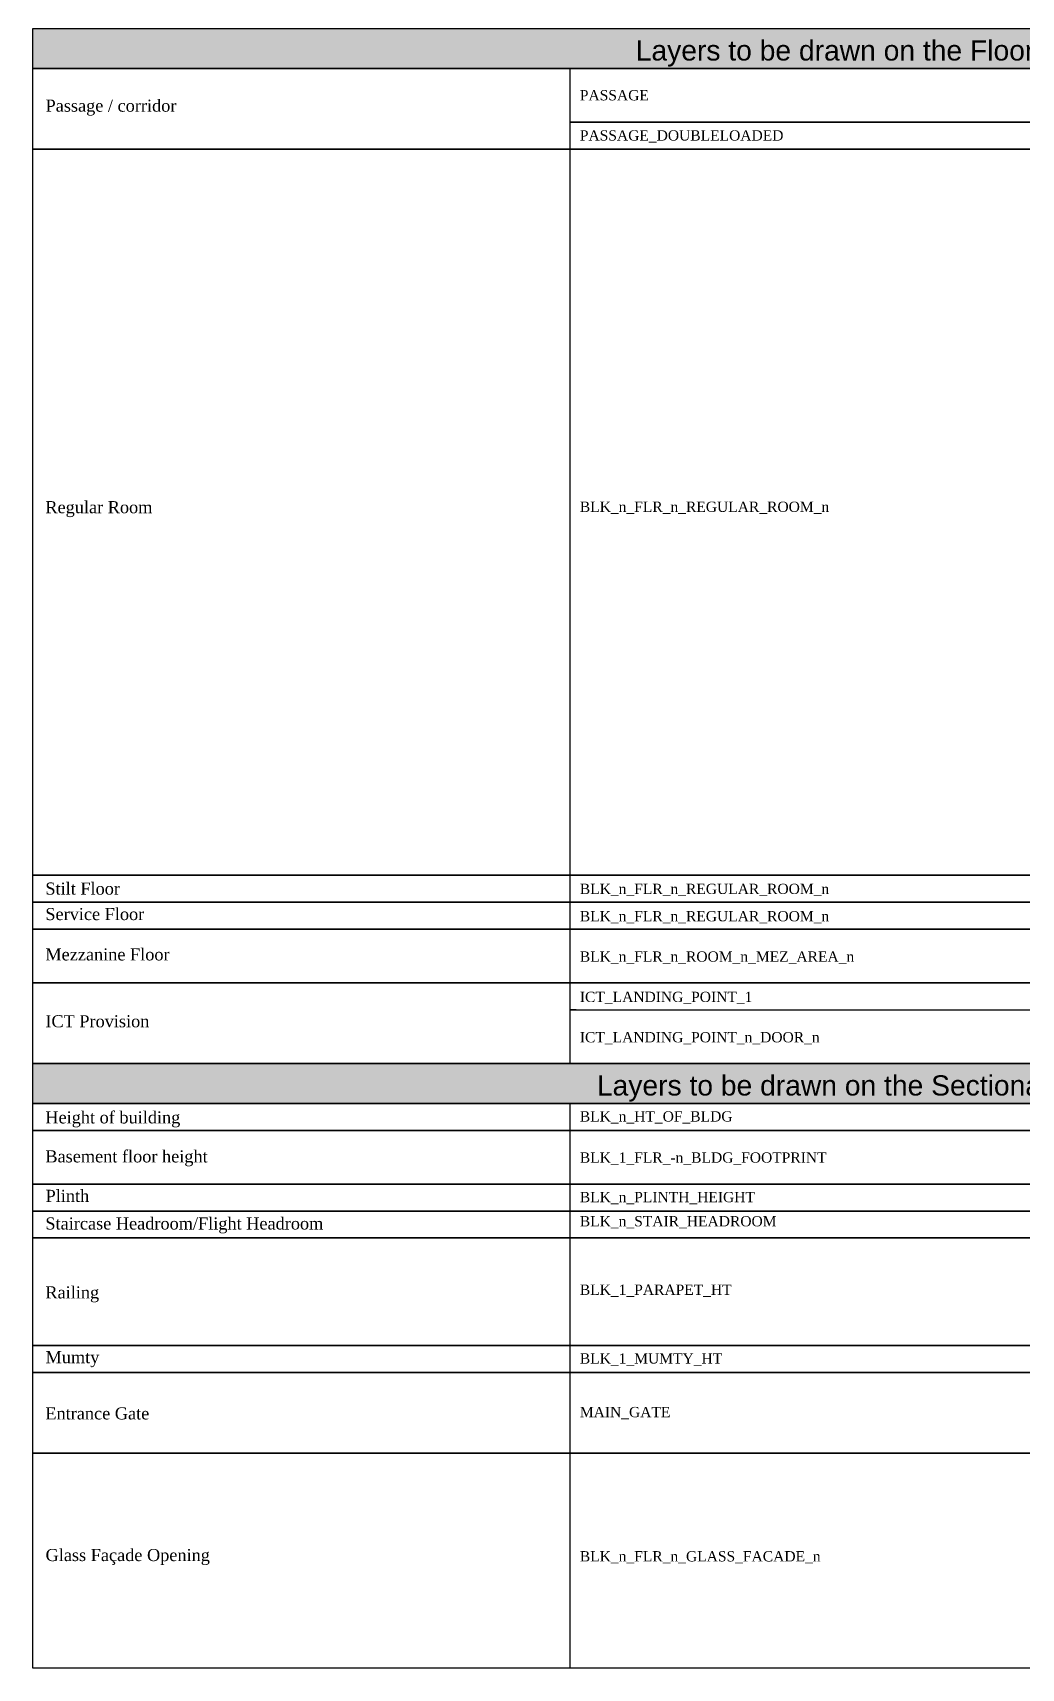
# Model space of a CAD drawing. Header units: millimetres. Extents: x -9481 to -9285, y 28735 to 28829.
# Drawn here: x -9481.26 to -9462.12, y 28734.56 to 28766.22 of the extents above; entities that cross this region are included whole.
import ezdxf

# ---------------------------------------------------------------- set-up
doc = ezdxf.new("R2010")
doc.units = ezdxf.units.MM
doc.linetypes.add('CONTINULUS', pattern=[0])
doc.layers.add('BLK_1_PLANTATION_GREENSTRIP', color=7, linetype='Continuous')
doc.layers.add('HATCH', color=7, linetype='Continuous')
doc.styles.add('MtXpl_Georgia', font='georgiab.ttf')
doc.styles.get("Standard").update_dxf_attribs({"font": 'arial.ttf', "height": 0.25})

# ---------------------------------------------------------------- blocks, each defined once
blk = doc.blocks.new('H3')
at = {"layer": 'HATCH', "linetype": 'CONTINULUS', "ltscale": 0.05, "true_color": 0xf7abae}
h = blk.add_hatch(color=241, dxfattribs=at)
h.dxf.hatch_style = 1
h.paths.add_polyline_path([(-9435.455, 28800.338), (-9435.455, 28799.565), (-9396.427, 28799.565), (-9396.427, 28800.338)])
blk.add_lwpolyline([(-9435.455, 28800.338), (-9396.427, 28800.338), (-9396.427, 28799.565), (-9435.455, 28799.565), (-9435.455, 28800.338)], close=True)
at = {"color": 18, "true_color": 0x000000, "insert": (-9423.782, 28800.11), "char_height": 0.39118, "attachment_point": 1}
blk.add_mtext_dynamic_manual_height_columns('Layers to be drawn on the Floor Plans and Sectional Elevations', width=16.98219, gutter_width=1.633, heights=[0], dxfattribs=at)
blk = doc.blocks.new('J4')
at = {"layer": 'HATCH', "linetype": 'CONTINULUS', "ltscale": 0.05, "true_color": 0xf7abae}
h = blk.add_hatch(color=241, dxfattribs=at)
h.dxf.hatch_style = 1
h.paths.add_polyline_path([(-9435.455, 28796.771), (-9435.455, 28795.998), (-9396.427, 28795.998), (-9396.427, 28796.771)])
blk.add_lwpolyline([(-9435.455, 28796.771), (-9396.427, 28796.771), (-9396.427, 28795.998), (-9435.455, 28795.998), (-9435.455, 28796.771)], close=True)
at = {"color": 18, "true_color": 0x000000, "insert": (-9424.534, 28796.544), "char_height": 0.39118, "attachment_point": 1}
blk.add_mtext_dynamic_manual_height_columns('Layers to be drawn on the Sectional Elevations or Building Elevation', width=18.54654, gutter_width=1.633, heights=[0], dxfattribs=at)

msp = doc.modelspace()

# ---------------------------------------------------------------- linework, layer by layer
for p, q in [((-9470.864, 28765.528), (-9470.864, 28765.008)), ((-9470.864, 28765.008), (-9470.864, 28764.487)), ((-9470.864, 28764.487), (-9470.864, 28763.966)), ((-9470.864, 28763.966), (-9470.864, 28763.446)), ((-9470.864, 28763.446), (-9470.864, 28760.842)), ((-9470.864, 28760.842), (-9470.864, 28760.322)), ((-9470.864, 28760.322), (-9470.864, 28749.909)), ((-9470.864, 28749.909), (-9470.864, 28749.388)), ((-9470.864, 28749.388), (-9470.864, 28748.867)), ((-9470.864, 28748.867), (-9470.864, 28748.347)), ((-9470.864, 28748.347), (-9470.864, 28747.826)), ((-9470.864, 28747.826), (-9470.864, 28747.306)), ((-9470.864, 28747.306), (-9470.864, 28746.785)), ((-9470.864, 28746.785), (-9470.864, 28746.264)), ((-9470.864, 28745.491), (-9470.864, 28744.97)), ((-9470.864, 28744.97), (-9470.864, 28744.45)), ((-9470.864, 28744.45), (-9470.864, 28743.929)), ((-9470.864, 28743.929), (-9470.864, 28743.408)), ((-9470.864, 28743.408), (-9470.864, 28742.888)), ((-9470.864, 28742.888), (-9470.864, 28742.367)), ((-9470.864, 28742.367), (-9470.864, 28741.326)), ((-9470.864, 28741.326), (-9470.864, 28740.805)), ((-9470.864, 28740.805), (-9470.864, 28740.285)), ((-9470.864, 28740.285), (-9470.864, 28739.764)), ((-9470.864, 28739.764), (-9470.864, 28739.243)), ((-9470.864, 28739.243), (-9470.864, 28738.723)), ((-9470.864, 28738.723), (-9470.864, 28738.202)), ((-9470.864, 28738.202), (-9470.864, 28737.681)), ((-9470.864, 28737.681), (-9470.864, 28737.161)), ((-9470.864, 28737.161), (-9470.864, 28736.64)), ((-9470.864, 28736.64), (-9470.864, 28736.119)), ((-9470.864, 28736.119), (-9470.864, 28735.599)), ((-9470.864, 28735.599), (-9470.864, 28735.078)), ((-9470.864, 28735.078), (-9470.864, 28734.557))]:
    msp.add_line(p, q)
for points in [[(-9481.258, 28765.008), (-9481.258, 28765.528), (-9442.23, 28765.528), (-9442.23, 28765.008)], [(-9481.258, 28764.487), (-9481.258, 28765.008), (-9481.258, 28765.008)], [(-9442.23, 28764.487), (-9442.23, 28763.966), (-9481.258, 28763.966), (-9481.258, 28764.487), (-9481.258, 28764.487)], [(-9470.864, 28764.487), (-9455.602, 28764.487)], [(-9455.602, 28764.487), (-9470.864, 28764.487)], [(-9481.258, 28763.446), (-9481.258, 28763.966), (-9442.23, 28763.966), (-9442.23, 28763.446)], [(-9481.258, 28762.925), (-9481.258, 28763.446)], [(-9481.258, 28762.404), (-9481.258, 28762.925)], [(-9481.258, 28761.884), (-9481.258, 28762.404)], [(-9481.258, 28761.363), (-9481.258, 28761.884)], [(-9481.258, 28760.842), (-9481.258, 28761.363)], [(-9481.258, 28760.322), (-9481.258, 28760.842)], [(-9481.258, 28759.801), (-9481.258, 28760.322)], [(-9481.258, 28759.28), (-9481.258, 28759.801)], [(-9481.258, 28757.198), (-9481.258, 28759.28)], [(-9481.258, 28756.677), (-9481.258, 28757.198)], [(-9481.258, 28756.157), (-9481.258, 28756.677)], [(-9481.258, 28755.636), (-9481.258, 28756.157)], [(-9481.258, 28755.115), (-9481.258, 28755.636)], [(-9481.258, 28754.595), (-9481.258, 28755.115)], [(-9481.258, 28754.074), (-9481.258, 28754.595)], [(-9481.258, 28753.553), (-9481.258, 28754.074)], [(-9481.258, 28753.033), (-9481.258, 28753.553)], [(-9481.258, 28752.512), (-9481.258, 28753.033)], [(-9481.258, 28751.991), (-9481.258, 28752.512)], [(-9481.258, 28751.471), (-9481.258, 28751.991)], [(-9481.258, 28750.95), (-9481.258, 28751.471)], [(-9481.258, 28750.429), (-9481.258, 28750.95)], [(-9461.732, 28750.429), (-9442.23, 28750.429), (-9442.23, 28749.909), (-9481.258, 28749.909), (-9481.258, 28750.429), (-9481.258, 28750.429)], [(-9470.738, 28749.909), (-9470.864, 28749.909)], [(-9470.864, 28749.909), (-9470.738, 28749.909)], [(-9470.738, 28749.388), (-9470.864, 28749.388)], [(-9470.864, 28749.388), (-9470.738, 28749.388)], [(-9481.258, 28748.347), (-9481.258, 28748.867), (-9442.23, 28748.867), (-9442.23, 28748.347), (-9457.862, 28748.347)], [(-9470.738, 28748.867), (-9470.864, 28748.867)], [(-9470.864, 28748.867), (-9470.738, 28748.867)], [(-9457.862, 28748.347), (-9442.23, 28748.347), (-9442.23, 28747.826), (-9481.258, 28747.826), (-9481.258, 28748.347)], [(-9481.258, 28747.306), (-9481.258, 28747.826), (-9442.23, 28747.826), (-9442.23, 28747.306), (-9457.862, 28747.306)], [(-9470.738, 28747.826), (-9470.864, 28747.826)], [(-9470.864, 28747.826), (-9470.738, 28747.826)], [(-9481.258, 28746.785), (-9481.258, 28747.306)], [(-9470.738, 28747.306), (-9470.864, 28747.306)], [(-9470.864, 28747.306), (-9470.738, 28747.306)], [(-9470.864, 28747.306), (-9442.23, 28747.306), (-9442.23, 28746.785), (-9457.862, 28746.785)], [(-9461.732, 28746.785), (-9442.23, 28746.785), (-9442.23, 28746.264), (-9481.258, 28746.264), (-9481.258, 28746.785)], [(-9481.258, 28744.45), (-9481.258, 28744.97), (-9442.23, 28744.97), (-9442.23, 28744.45), (-9461.732, 28744.45)], [(-9461.732, 28744.45), (-9442.23, 28744.45), (-9442.23, 28743.929), (-9481.258, 28743.929), (-9481.258, 28744.45), (-9481.258, 28744.45)], [(-9481.258, 28742.367), (-9481.258, 28742.888), (-9442.23, 28742.888), (-9442.23, 28742.367), (-9461.732, 28742.367)], [(-9481.258, 28741.846), (-9481.258, 28742.367)], [(-9481.258, 28741.326), (-9481.258, 28741.846)], [(-9442.23, 28741.326), (-9442.23, 28740.805), (-9481.258, 28740.805), (-9481.258, 28741.326), (-9481.258, 28741.326)], [(-9481.258, 28739.764), (-9481.258, 28740.285), (-9442.23, 28740.285), (-9442.23, 28739.764), (-9461.732, 28739.764)], [(-9481.258, 28739.243), (-9481.258, 28739.764)], [(-9461.732, 28739.243), (-9442.23, 28739.243), (-9442.23, 28738.723), (-9481.258, 28738.723), (-9481.258, 28739.243), (-9481.258, 28739.243)], [(-9481.258, 28738.202), (-9481.258, 28738.723), (-9442.23, 28738.723), (-9442.23, 28738.202)], [(-9481.258, 28737.681), (-9481.258, 28738.202)], [(-9481.258, 28737.161), (-9481.258, 28737.681)], [(-9481.258, 28736.64), (-9481.258, 28737.161)], [(-9481.258, 28736.119), (-9481.258, 28736.64)], [(-9481.258, 28735.599), (-9481.258, 28736.119)], [(-9481.258, 28735.078), (-9481.258, 28735.599)], [(-9442.23, 28735.078), (-9442.23, 28734.557), (-9481.258, 28734.557), (-9481.258, 28735.078)]]:
    msp.add_lwpolyline(points)
for points in [[(-9481.258, 28749.909), (-9442.23, 28749.909), (-9442.23, 28749.388), (-9481.258, 28749.388), (-9481.258, 28749.909)], [(-9481.258, 28749.388), (-9442.23, 28749.388), (-9442.23, 28748.867), (-9481.258, 28748.867), (-9481.258, 28749.388)], [(-9481.258, 28745.491), (-9442.23, 28745.491), (-9442.23, 28744.97), (-9481.258, 28744.97), (-9481.258, 28745.491)], [(-9481.258, 28743.929), (-9442.23, 28743.929), (-9442.23, 28743.408), (-9481.258, 28743.408), (-9481.258, 28743.929)], [(-9481.258, 28743.408), (-9442.23, 28743.408), (-9442.23, 28742.888), (-9481.258, 28742.888), (-9481.258, 28743.408)], [(-9481.258, 28740.805), (-9442.23, 28740.805), (-9442.23, 28740.285), (-9481.258, 28740.285), (-9481.258, 28740.805)]]:
    msp.add_lwpolyline(points, close=True)

# ---------------------------------------------------------------- block references
at = {"layer": 'BLK_1_PLANTATION_GREENSTRIP', "linetype": 'CONTINULUS'}
for name, p in [('H3', (-45.803, -34.036)), ('J4', (-45.803, -50.507))]:
    msp.add_blockref(name, p, dxfattribs=at)

# ---------------------------------------------------------------- texts
at = {"linetype": 'CONTINULUS', "style": 'MtXpl_Georgia'}
for s, height, p in [('Passage / corridor', 0.23406, (-9481.009, 28764.692)), ('PASSAGE', 0.199, (-9470.667, 28764.911)), ('PASSAGE_DOUBLELOADED', 0.19901, (-9470.667, 28764.133)), ('Regular Room', 0.23406, (-9481.013, 28756.919)), ('BLK_n_FLR_n_REGULAR_ROOM_n', 0.19901, (-9470.667, 28756.944)), ('Stilt Floor', 0.23406, (-9481.013, 28749.535)), ('BLK_n_FLR_n_REGULAR_ROOM_n', 0.19901, (-9470.667, 28749.547)), ('Service Floor', 0.23406, (-9481.013, 28749.042)), ('BLK_n_FLR_n_REGULAR_ROOM_n', 0.19901, (-9470.667, 28749.018)), ('Mezzanine Floor', 0.23406, (-9481.013, 28748.261)), ('BLK_n_FLR_n_ROOM_n_MEZ_AREA_n', 0.19901, (-9470.667, 28748.237)), ('ICT_LANDING_POINT_1', 0.19901, (-9470.667, 28747.456)), ('ICT Provision', 0.23406, (-9481.013, 28746.967)), ('ICT_LANDING_POINT_n_DOOR_n', 0.19901, (-9470.667, 28746.675)), ('Height of building', 0.23406, (-9481.013, 28745.106)), ('BLK_n_HT_OF_BLDG', 0.19901, (-9470.667, 28745.142)), ('Basement floor height', 0.23406, (-9481.013, 28744.351)), ('BLK_1_FLR_-n_BLDG_FOOTPRINT', 0.19901, (-9470.667, 28744.346)), ('Plinth', 0.2341, (-9481.009, 28743.586)), ('BLK_n_PLINTH_HEIGHT', 0.19901, (-9470.667, 28743.58)), ('Staircase Headroom/Flight Headroom', 0.23406, (-9481.013, 28743.052)), ('BLK_n_STAIR_HEADROOM', 0.19901, (-9470.667, 28743.113)), ('Railing', 0.2341, (-9481.013, 28741.718)), ('BLK_1_PARAPET_HT', 0.19901, (-9470.667, 28741.787)), ('Mumty', 0.2341, (-9481.009, 28740.463)), ('BLK_1_MUMTY_HT', 0.19901, (-9470.667, 28740.456)), ('Entrance Gate', 0.23406, (-9481.013, 28739.375)), ('MAIN_GATE', 0.199, (-9470.667, 28739.418)), ('Glass Façade Opening', 0.23406, (-9481.009, 28736.633)), ('BLK_n_FLR_n_GLASS_FACADE_n', 0.19901, (-9470.667, 28736.626))]:
    msp.add_text(s, height=height, dxfattribs=at).set_placement(p)

doc.saveas('drawing.dxf')
